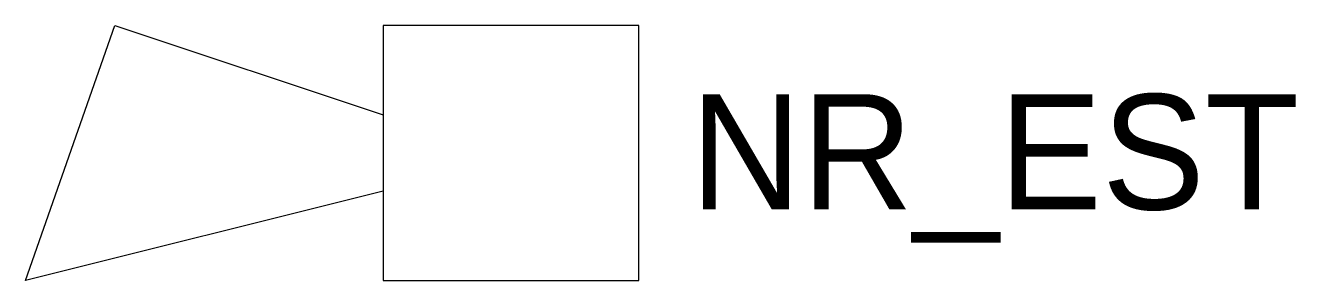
# Model space of a CAD drawing. Header units: millimetres. Extents: x -565 to 1416, y 0 to 399.
import ezdxf

# ---------------------------------------------------------------- set-up
doc = ezdxf.new("R2010")
doc.units = ezdxf.units.MM
doc.header["$LTSCALE"] = 0.25
doc.layers.get('0').update_dxf_attribs({"color": 252})
doc.styles.get("Standard").update_dxf_attribs({"font": 'PM_SMPLX.shx'})

msp = doc.modelspace()

# ---------------------------------------------------------------- linework, layer by layer
at = {"linetype": 'Continuous'}
for p, q in [((-565, 0.5), (-425.4, 399.1)), ((-425.4, 399.1), (-6.8, 259.6)), ((-6.8, 140), (-565, 0.5))]:
    msp.add_line(p, q, dxfattribs=at)
at = {"linetype": 'Continuous', "flags": 128}
msp.add_lwpolyline([(391.8, 399.1), (-6.8, 399.1), (-6.8, 0.5), (391.8, 0.5)], close=True, dxfattribs=at)

# ---------------------------------------------------------------- texts
at = {"flags": 9}
msp.add_attdef('NR_EST', (472.1, 111.6), 'xx', height=180, dxfattribs=at)

doc.saveas('drawing.dxf')
